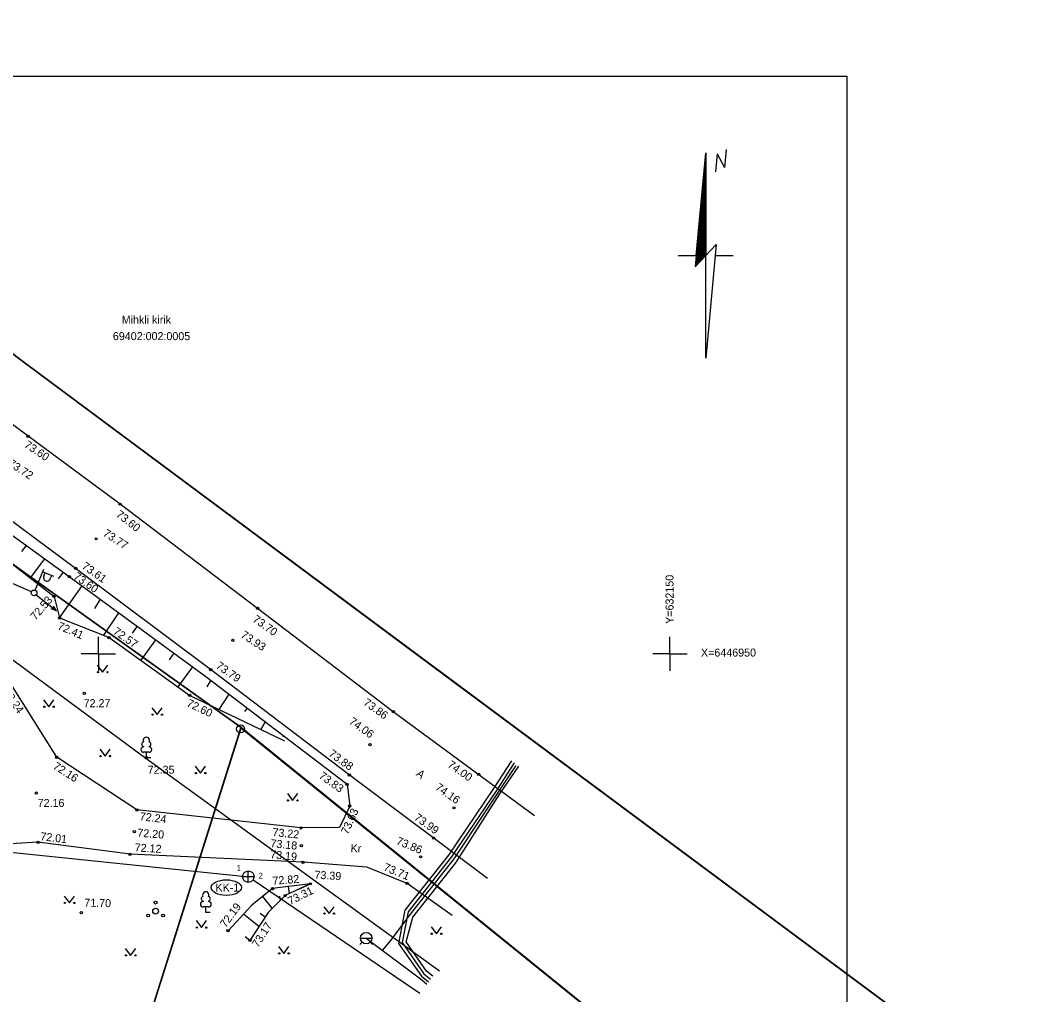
# Model space of a CAD drawing. Extents: x 631311 to 633134, y 6445583 to 6447735.
# Drawn here: x 632093.2 to 632182.6, y 6446920.2 to 6447005.4 of the extents above; entities that cross this region are included whole.
import ezdxf

# ---------------------------------------------------------------- set-up
doc = ezdxf.new("R2010")
doc.units = 0
for name, color, linetype in [('4', 7, 'Continuous'), ('HALJASTUS', 7, 'Continuous'), ('KAEVU_NR', 7, 'Continuous'), ('KKAEV', 7, 'Continuous'), ('KORGUS', 7, 'Continuous'), ('KTRASS', 7, 'Continuous'), ('MPOHULIIN', 7, 'Continuous'), ('PIIR', 7, 'Continuous'), ('PIIRIMLEITUD', 7, 'Continuous'), ('POST', 7, 'Continuous'), ('PUU', 7, 'Continuous'), ('raamjoon (50)', 7, 'Continuous'), ('RELJEEF', 7, 'Continuous'), ('SITRASS', 7, 'Continuous'), ('TEE', 7, 'Continuous'), ('TORU_NR', 7, 'Continuous'), ('TTRASS', 7, 'Continuous'), ('VKAEV', 7, 'Continuous'), ('VTRASS', 7, 'Continuous')]:
    doc.layers.add(name, color=color, linetype=linetype)

msp = doc.modelspace()

# ---------------------------------------------------------------- linework, layer by layer
at = {"layer": '4'}
for p, q in [((632154.926, 6446994.109), (632154.78, 6446992.531)), ((632153.122, 6446993.815), (632152.198, 6446983.859)), ((632153.122, 6446975.855), (632153.122, 6446993.815)), ((632154.122, 6446993.737), (632153.976, 6446992.161)), ((632154.122, 6446993.737), (632154.78, 6446992.531)), ((632152.198, 6446983.859), (632154.046, 6446985.811)), ((632154.046, 6446985.811), (632153.122, 6446975.855)), ((632150.722, 6446984.835), (632153.122, 6446984.835)), ((632153.962, 6446984.835), (632155.522, 6446984.835))]:
    msp.add_line(p, q, dxfattribs=at)
for points in [[(631970.482, 6447000.513), (632165.482, 6447000.513), (632165.482, 6446862.013), (631970.482, 6446862.013)], [(632153.122, 6446993.815), (632153.122, 6446984.835), (632152.29, 6446984.835)], [(632153.082, 6446992.951), (632153.082, 6446984.875), (632152.334, 6446984.875)], [(632153.042, 6446992.087), (632153.042, 6446984.915), (632152.376, 6446984.915)], [(632153.002, 6446991.223), (632153.002, 6446984.955), (632152.42, 6446984.955)], [(632152.962, 6446990.359), (632152.962, 6446984.995), (632152.464, 6446984.995)], [(632152.922, 6446989.495), (632152.922, 6446985.035), (632152.508, 6446985.035)], [(632152.882, 6446988.631), (632152.882, 6446985.075), (632152.552, 6446985.075)], [(632152.842, 6446987.767), (632152.842, 6446985.115), (632152.596, 6446985.115)], [(632152.802, 6446986.903), (632152.802, 6446985.155), (632152.64, 6446985.155)], [(632152.762, 6446986.039), (632152.762, 6446985.195), (632152.684, 6446985.195)], [(632152.198, 6446983.859), (632153.122, 6446984.835), (632152.29, 6446984.835)], [(632152.25, 6446983.969), (632153.03, 6446984.795), (632152.326, 6446984.795)], [(632152.3, 6446984.081), (632152.936, 6446984.755), (632152.362, 6446984.755)], [(632152.35, 6446984.193), (632152.844, 6446984.715), (632152.398, 6446984.715)], [(632152.4, 6446984.305), (632152.75, 6446984.675), (632152.436, 6446984.675)], [(632152.452, 6446984.417), (632152.658, 6446984.635), (632152.472, 6446984.635)], [(632152.502, 6446984.527), (632152.566, 6446984.595), (632152.508, 6446984.595)]]:
    msp.add_lwpolyline(points, close=True, dxfattribs=at)
at = {"layer": 'HALJASTUS'}
for p, q in [((632099.905, 6446949), (632100.369, 6446948.393)), ((632100.369, 6446948.393), (632100.814, 6446949)), ((632095.201, 6446945.981), (632095.664, 6446945.375)), ((632095.664, 6446945.375), (632096.11, 6446945.981)), ((632104.671, 6446945.289), (632105.134, 6446944.682)), ((632105.134, 6446944.682), (632105.58, 6446945.289)), ((632100.124, 6446941.668), (632100.587, 6446941.061)), ((632100.587, 6446941.061), (632101.033, 6446941.668)), ((632108.471, 6446940.178), (632108.935, 6446939.571)), ((632108.935, 6446939.571), (632109.38, 6446940.178)), ((632116.53, 6446937.788), (632116.993, 6446937.181)), ((632116.993, 6446937.181), (632117.439, 6446937.788)), ((632097.001, 6446928.818), (632097.464, 6446928.212)), ((632097.464, 6446928.212), (632097.91, 6446928.818)), ((632119.712, 6446927.887), (632120.176, 6446927.28)), ((632120.176, 6446927.28), (632120.621, 6446927.887)), ((632108.549, 6446926.667), (632109.012, 6446926.06)), ((632109.012, 6446926.06), (632109.458, 6446926.667)), ((632129.099, 6446926.126), (632129.562, 6446925.519)), ((632129.562, 6446925.519), (632130.008, 6446926.126)), ((632115.761, 6446924.405), (632116.225, 6446923.799)), ((632116.225, 6446923.799), (632116.67, 6446924.405)), ((632102.353, 6446924.235), (632102.816, 6446923.629)), ((632102.816, 6446923.629), (632103.262, 6446924.235))]:
    msp.add_line(p, q, dxfattribs=at)
for centre in [(632099.968, 6446948.393), (632100.796, 6446948.393), (632095.263, 6446945.375), (632096.092, 6446945.375), (632104.733, 6446944.682), (632105.562, 6446944.682), (632100.186, 6446941.061), (632101.015, 6446941.061), (632108.534, 6446939.571), (632109.362, 6446939.571), (632116.592, 6446937.181), (632117.421, 6446937.181), (632097.063, 6446928.212), (632097.892, 6446928.212), (632119.775, 6446927.28), (632120.604, 6446927.28), (632108.611, 6446926.06), (632109.44, 6446926.06), (632129.161, 6446925.519), (632129.99, 6446925.519), (632102.415, 6446923.629), (632103.244, 6446923.629), (632115.824, 6446923.799), (632116.652, 6446923.799)]:
    msp.add_circle(centre, 0.055, dxfattribs=at)
at = {"layer": 'KAEVU_NR'}
msp.add_ellipse((632111.195, 6446929.559), major_axis=(1.325, 0), ratio=0.516943, dxfattribs=at)
at = {"layer": 'KKAEV'}
for p, q in [((632113.116, 6446930.014), (632113.116, 6446931.014)), ((632112.616, 6446930.514), (632113.616, 6446930.514))]:
    msp.add_line(p, q, dxfattribs=at)
msp.add_circle((632113.116, 6446930.514), 0.5, dxfattribs=at)
at = {"layer": 'KORGUS'}
for centre in [(632093.844, 6446969.031), (632101.896, 6446963.091), (632099.806, 6446960.059), (632098.011, 6446957.467), (632097.458, 6446956.753), (632096.128, 6446955.027), (632113.926, 6446953.978), (632096.605, 6446953.136), (632100.941, 6446951.424), (632111.763, 6446951.173), (632109.813, 6446948.623), (632098.768, 6446946.552), (632107.987, 6446946.37), (632125.798, 6446944.939), (632123.756, 6446942.052), (632096.352, 6446940.952), (632104.197, 6446940.912), (632121.945, 6446939.41), (632133.253, 6446939.452), (632121.748, 6446938.588), (632094.58, 6446937.817), (632103.37, 6446936.345), (632121.983, 6446936.69), (632131.109, 6446936.531), (632103.151, 6446934.441), (632117.713, 6446934.781), (632094.716, 6446933.515), (632117.759, 6446933.228), (632129.315, 6446933.887), (632102.774, 6446932.476), (632117.909, 6446931.772), (632128.186, 6446932.245), (632118.529, 6446929.884), (632127.003, 6446929.92), (632115.241, 6446929.465), (632116.339, 6446928.86), (632098.505, 6446927.367), (632111.339, 6446925.783), (632113.256, 6446924.94)]:
    msp.add_circle(centre, 0.1, dxfattribs=at)
at = {"layer": 'KTRASS'}
for p, q in [((632087.732, 6446933.122), (632112.618, 6446930.566)), ((632113.529, 6446930.233), (632128.123, 6446920.314))]:
    msp.add_line(p, q, dxfattribs=at)
msp.add_lwpolyline([(632129.259, 6446921.804), (632128.71, 6446922.25), (632126.92, 6446924.82), (632127.52, 6446926.96), (632131.27, 6446931.72), (632135.12, 6446937.76), (632136.773, 6446940.188)], dxfattribs=at)
at = {"layer": 'MPOHULIIN'}
for p, q in [((632094.147, 6446955.425), (632092.086, 6446956.328)), ((632094.376, 6446955.325), (632094.376, 6446955.325)), ((632094.376, 6446955.325), (632094.376, 6446955.325)), ((632094.571, 6446955.168), (632096.323, 6446953.757)), ((632096.323, 6446953.757), (632095.878, 6446953.925)), ((632096.323, 6446953.757), (632096.066, 6446954.157))]:
    msp.add_line(p, q, dxfattribs=at)
at = {"layer": 'PIIR'}
for points in [[(632013.48, 6447035.857), (631995.53, 6447049.4), (631993.58, 6447052.43), (631994.22, 6447055.83), (632002.76, 6447087.82), (632054.13, 6447082.85), (632124.54, 6447080.27), (632187, 6447041.19), (632194.95, 6447015.56), (632199.45, 6446977.25), (632264.6, 6446987.12), (632272.99, 6446920.18), (632197.77, 6446907.43), (632193.86, 6446900.9), (632093.6, 6446975.41), (632031.45, 6447022.3)], [(632031.45, 6447022.3), (632093.6, 6446975.41), (632129.11, 6446949.02), (632193.86, 6446900.9), (632216.84, 6446883.42), (632250, 6446856.81), (632275.32, 6446841.91), (632291.35, 6446838.41), (632318.09, 6446841.7)], [(632295.46, 6446827.42), (632288.42, 6446827.75), (632276.23, 6446828.92), (632273.3, 6446828.95), (632272.4, 6446828.44), (632269.35, 6446826.28), (632238.93, 6446843.38), (632177.37, 6446891.07), (632112.48, 6446943.56), (632062.22, 6446979.46), (632059.85, 6446977.05), (632026.979, 6447002.706)], [(632093.1, 6446885.209), (632030.22, 6446912.43), (632039.12, 6446955.81), (632062.22, 6446979.46), (632112.48, 6446943.56), (632095.703, 6446890.462)], [(632095.685, 6446890.467), (632112.46, 6446943.53), (632177.37, 6446891.07), (632165.482, 6446877.833)]]:
    msp.add_lwpolyline(points, dxfattribs=at)
at = {"layer": 'PIIRIMLEITUD'}
msp.add_circle((632112.441, 6446943.43), 0.35, dxfattribs=at)
at = {"layer": 'POST'}
for p, q in [((632094.471, 6446955.556), (632095.237, 6446957.404)), ((632095.141, 6446957.173), (632096.065, 6446956.79)), ((632095.227, 6446956.79), (632095.35, 6446957.086)), ((632095.794, 6446956.555), (632095.916, 6446956.852)), ((632094.376, 6446955.325), (632094.376, 6446955.325))]:
    msp.add_line(p, q, dxfattribs=at)
msp.add_circle((632094.376, 6446955.325), 0.25, dxfattribs=at)
msp.add_arc((632095.511, 6446956.672), 0.306, 157.50938, 337.50938, dxfattribs=at)
at = {"layer": 'PUU'}
for p, q in [((632103.957, 6446941.892), (632103.957, 6446941.862)), ((632104.437, 6446941.387), (632103.957, 6446941.387)), ((632104.197, 6446940.912), (632104.197, 6446941.387)), ((632104.437, 6446941.892), (632104.437, 6446941.862)), ((632104.577, 6446940.912), (632104.197, 6446940.912)), ((632109.156, 6446928.37), (632109.156, 6446928.34)), ((632109.636, 6446928.371), (632109.636, 6446928.341)), ((632109.637, 6446927.866), (632109.157, 6446927.865)), ((632109.397, 6446927.391), (632109.397, 6446927.866)), ((632109.777, 6446927.392), (632109.397, 6446927.391))]:
    msp.add_line(p, q, dxfattribs=at)
for centre, radius in [((632105.005, 6446928.243), 0.125), ((632104.355, 6446927.118), 0.125), ((632105.005, 6446927.493), 0.25), ((632105.655, 6446927.118), 0.125)]:
    msp.add_circle(centre, radius, dxfattribs=at)
for centre, radius, start, end in [((632104.007, 6446942.099), 0.212, 105.24554, 257.08047), ((632104.197, 6446942.432), 0.277, 332.58134, 207.42154), ((632104.387, 6446942.099), 0.212, 282.9224, 74.75734), ((632103.96, 6446941.624), 0.237, 90.00144, 270.00144), ((632104.435, 6446941.624), 0.237, 270.00144, 90.00143), ((632109.205, 6446928.578), 0.212, 105.34556, 257.18049), ((632109.395, 6446928.911), 0.277, 332.68136, 207.52156), ((632109.585, 6446928.579), 0.212, 283.02242, 74.85736), ((632109.159, 6446928.103), 0.237, 90.10146, 270.10146), ((632109.634, 6446928.104), 0.237, 270.10146, 90.10145)]:
    msp.add_arc(centre, radius, start, end, dxfattribs=at)
at = {"layer": 'raamjoon (50)'}
for p, q in [((632100, 6446950), (632100, 6446951.5)), ((632150, 6446950), (632150, 6446951.5)), ((632100, 6446950), (632098.5, 6446950)), ((632100, 6446950), (632101.5, 6446950)), ((632100, 6446950), (632100, 6446948.5)), ((632150, 6446950), (632148.5, 6446950)), ((632150, 6446950), (632151.5, 6446950)), ((632150, 6446950), (632150, 6446948.5))]:
    msp.add_line(p, q, dxfattribs=at)
at = {"layer": 'RELJEEF'}
for p, q in [((632093.677, 6446959.479), (632093.265, 6446958.947)), ((632095.299, 6446958.309), (632094.021, 6446956.659)), ((632096.922, 6446957.14), (632096.482, 6446956.571)), ((632098.539, 6446955.962), (632096.573, 6446953.149)), ((632100.153, 6446954.782), (632099.66, 6446953.976)), ((632101.767, 6446953.601), (632100.44, 6446951.623)), ((632103.381, 6446952.42), (632102.948, 6446951.816)), ((632104.995, 6446951.239), (632103.706, 6446949.441)), ((632106.609, 6446950.058), (632106.183, 6446949.464)), ((632108.224, 6446948.877), (632106.956, 6446947.11)), ((632109.831, 6446947.687), (632109.489, 6446947.121)), ((632111.421, 6446946.474), (632110.547, 6446945.145)), ((632113.01, 6446945.26), (632112.784, 6446944.943)), ((632114.6, 6446944.046), (632114.197, 6446943.397)), ((632116.189, 6446942.832), (632116.139, 6446942.727)), ((632117.623, 6446929.46), (632118.529, 6446929.884)), ((632115.212, 6446927.749), (632114.388, 6446928.791)), ((632115.924, 6446928.451), (632115.878, 6446928.812)), ((632116.717, 6446929.037), (632116.64, 6446929.643)), ((632114.035, 6446926.143), (632112.685, 6446927.227)), ((632114.579, 6446926.982), (632114.165, 6446927.283)), ((632113.256, 6446924.94), (632112.844, 6446925.246))]:
    msp.add_line(p, q, dxfattribs=at)
for points in [[(632058.889, 6446981.368), (632061.469, 6446980.446), (632063.741, 6446979.981), (632065.865, 6446978.718), (632077.266, 6446969.372), (632087.971, 6446961.347), (632096.128, 6446955.027), (632096.605, 6446953.136), (632100.941, 6446951.424), (632107.987, 6446946.37), (632116.288, 6446942.396)], [(632118.529, 6446929.884), (632115.241, 6446929.465), (632113.421, 6446928.027), (632111.339, 6446925.783)], [(632118.529, 6446929.884), (632116.339, 6446928.86), (632114.838, 6446927.38), (632113.256, 6446924.94)]]:
    msp.add_lwpolyline(points, dxfattribs=at)
at = {"layer": 'SITRASS'}
msp.add_lwpolyline([(632083.04, 6446943.54), (632084.28, 6446942.53), (632084.59, 6446942.46), (632085.25, 6446942.79), (632088.29, 6446946.72), (632089.83, 6446948.72), (632090.75, 6446949.78), (632090.96, 6446949.93), (632091.49, 6446949.99), (632091.82, 6446949.9), (632092.21, 6446949.66), (632092.62, 6446949.39), (632103.84, 6446941.1), (632113.555, 6446934.04), (632125.11, 6446925.68), (632126.58, 6446924.625), (632129.85, 6446922.27)], dxfattribs=at)
at = {"layer": 'TEE'}
for points in [[(632138.158, 6446935.843), (632125.798, 6446944.939), (632113.926, 6446953.978), (632101.896, 6446963.091), (632093.844, 6446969.031), (632082.577, 6446977.406), (632071.367, 6446985.694), (632060.557, 6446994.085), (632046.44, 6447005.081)], [(632134.039, 6446930.347), (632121.945, 6446939.41), (632109.813, 6446948.623), (632098.011, 6446957.467), (632089.557, 6446963.724), (632078.726, 6446971.796), (632067.067, 6446980.307), (632061.499, 6446982.774), (632057.686, 6446982.697), (632056.769, 6446980.341), (632057.565, 6446978.348), (632064.799, 6446970.701), (632073.393, 6446963.935), (632080.481, 6446958.496), (632089.804, 6446950.838)], [(632058.889, 6446981.368), (632060.455, 6446981.725), (632063.553, 6446981.371), (632066.642, 6446979.719), (632078.193, 6446970.933), (632089.045, 6446962.819), (632097.458, 6446956.753), (632109.393, 6446948.022), (632121.748, 6446938.588), (632121.983, 6446936.69), (632121.099, 6446934.82), (632117.713, 6446934.781), (632103.37, 6446936.345), (632096.352, 6446940.952), (632092.356, 6446947.391), (632089.804, 6446950.838)], [(632130.938, 6446927.109), (632127.003, 6446929.92), (632123.482, 6446931.357), (632117.909, 6446931.772), (632102.774, 6446932.476), (632094.716, 6446933.515), (632085.248, 6446932.96), (632078.351, 6446931.412), (632070.888, 6446931.365), (632061.739, 6446933.483), (632053.78, 6446935.412), (632041.435, 6446937.705), (632037.335, 6446938.637), (632035.353, 6446938.708), (632033.894, 6446938.121)]]:
    msp.add_lwpolyline(points, dxfattribs=at)
at = {"layer": 'TTRASS'}
for points in [[(632136.124, 6446940.632), (632134.57, 6446938.22), (632130.62, 6446932.4), (632126.81, 6446927.57), (632126.26, 6446924.68), (632128.25, 6446921.82), (632128.881, 6446921.306)], [(632136.382, 6446940.469), (632134.83, 6446938.06), (632130.86, 6446932.22), (632127.09, 6446927.45), (632126.58, 6446924.74), (632128.47, 6446922.02), (632129.059, 6446921.541)]]:
    msp.add_lwpolyline(points, dxfattribs=at)
at = {"layer": 'VKAEV'}
for p, q in [((632123.066, 6446924.786), (632122.867, 6446924.587)), ((632122.92, 6446925.14), (632123.92, 6446925.14)), ((632123.774, 6446924.786), (632123.973, 6446924.587))]:
    msp.add_line(p, q, dxfattribs=at)
msp.add_circle((632123.42, 6446925.14), 0.5, dxfattribs=at)
at = {"layer": 'VTRASS'}
for points in [[(632136.512, 6446940.242), (632131.08, 6446932.06), (632127.38, 6446927.37), (632125.53, 6446924.91), (632124.86, 6446924.07)], [(632123.42, 6446925.14), (632128.29, 6446921.49), (632128.742, 6446921.122)]]:
    msp.add_lwpolyline(points, dxfattribs=at)

# ---------------------------------------------------------------- texts
at = {"layer": 'KAEVU_NR'}
msp.add_text('KK-1', height=0.7, rotation=0.03056, dxfattribs=at).set_placement((632110.244, 6446929.213))
at = {"layer": 'KORGUS'}
for s, rotation, p in [('73.60', 326.7561, (632093.454, 6446968.12)), ('73.72', 326.7561, (632092.044, 6446966.496)), ('73.60', 322.25452, (632101.476, 6446962.067)), ('73.77', 326.7561, (632100.35, 6446960.381)), ('73.61', 324.572, (632098.489, 6446957.524)), ('73.60', 325.05523, (632097.761, 6446956.624)), ('72.53', 49.46461, (632094.513, 6446952.893)), ('73.70', 324.69585, (632113.436, 6446952.876)), ('72.41', 336.99282, (632096.365, 6446952.182)), ('72.57', 325.0945, (632101.222, 6446951.806)), ('73.93', 326.7561, (632112.395, 6446951.495)), ('73.79', 325.51435, (632110.214, 6446948.799)), ('72.24', 304.60914, (632091.631, 6446946.648)), ('72.27', 0.00144, (632098.71, 6446945.335)), ('72.60', 334.4078, (632107.658, 6446945.45)), ('73.86', 324.41334, (632123.114, 6446945.593)), ('74.06', 324.41334, (632121.869, 6446943.946)), ('73.88', 324.41334, (632120.073, 6446941.12)), ('72.16', 327.29233, (632095.971, 6446940.005)), ('74.00', 324.62561, (632130.487, 6446940.163)), ('72.35', 0.00144, (632104.316, 6446939.515)), ('73.83', 324.41334, (632119.227, 6446939.191)), ('74.16', 324.62561, (632129.406, 6446938.183)), ('72.16', 0.00144, (632094.688, 6446936.61)), ('72.24', 353.0576, (632103.586, 6446935.461)), ('73.63', 65.79904, (632121.824, 6446934.15)), ('73.99', 324.62561, (632127.558, 6446935.539)), ('72.01', 353.29355, (632094.892, 6446933.707)), ('72.20', 355.55711, (632103.389, 6446934.019)), ('73.22', 354.51785, (632115.203, 6446934.073)), ('72.12', 356.53668, (632103.161, 6446932.728)), ('73.18', 354.51785, (632115.026, 6446933.093)), ('73.86', 337.42946, (632125.993, 6446933.382)), ('73.19', 354.51785, (632115.008, 6446932.126)), ('73.71', 337.42946, (632124.878, 6446931.084)), ('72.82', 4.14038, (632115.254, 6446929.802)), ('73.39', 356.53668, (632118.887, 6446930.34)), ('73.31', 26.46843, (632116.78, 6446928.016)), ('71.70', 358.72737, (632098.759, 6446927.893)), ('72.19', 53.44312, (632111.138, 6446926.002)), ('73.17', 57.50642, (632113.971, 6446924.263))]:
    msp.add_text(s, height=0.7, rotation=rotation, dxfattribs=at).set_placement(p)
at = {"layer": 'PIIR'}
for s, p in [('Mihkli kirik', (632102.045, 6446978.874)), ('69402:002:0005', (632101.267, 6446977.437))]:
    msp.add_text(s, height=0.7, rotation=360, dxfattribs=at).set_placement(p)
at = {"layer": 'raamjoon (50)'}
for s, rotation, p in [(' Y=632150 ', 90, (632150.31, 6446952.362)), (' X=6446950 ', 0, (632152.451, 6446949.76))]:
    msp.add_text(s, height=0.7, rotation=rotation, dxfattribs=at).set_placement(p)
at = {"layer": 'TEE'}
for s, rotation, p in [('A', 321.51936, (632127.741, 6446939.406)), ('Kr', 359.22284, (632122.06, 6446932.647))]:
    msp.add_text(s, height=0.7, rotation=rotation, dxfattribs=at).set_placement(p)
at = {"layer": 'TORU_NR'}
for s, p in [('1', (632112.09, 6446931.033)), ('2', (632114.017, 6446930.346))]:
    msp.add_text(s, height=0.5, rotation=359.68517, dxfattribs=at).set_placement(p)

doc.saveas('drawing.dxf')
